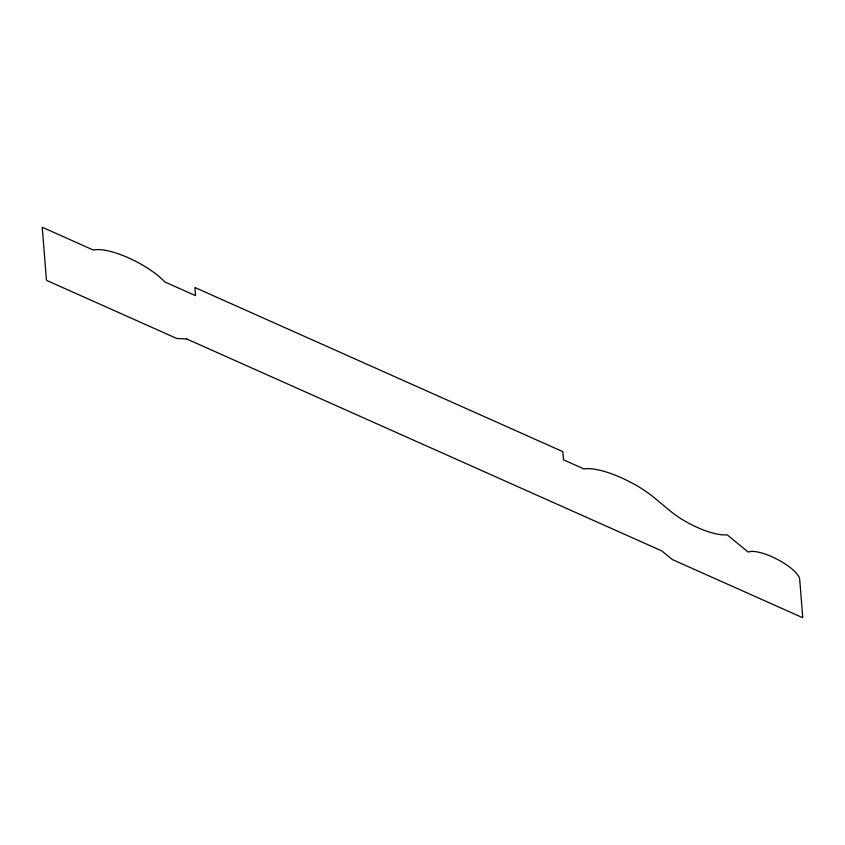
<?xml version="1.0" encoding="UTF-8"?>
<svg xmlns="http://www.w3.org/2000/svg" width="845" height="845" viewBox="0 0 845 845"><rect width="100%" height="100%" fill="white"/><g stroke="black" fill="none" stroke-linecap="round" stroke-linejoin="round"><path stroke-width="1.27" d="M186.724 338.961L176.827 338.486L46.454 280.318L42.25 227.263L93.351 250.057A46.232 14.365 27.5 0 1 164.891 281.976L195.554 295.655L194.91 287.501L562.833 451.652L563.478 459.807L583.916 468.933A50.637 15.728 27.5 0 1 654.252 497.726L670.328 511.056A41.553 12.907 27.5 0 0 727.165 534.811L748.247 552.091A29.902 9.295 27.5 0 1 777.326 559.337A29.902 9.295 27.5 0 1 799.676 578.973L802.75 617.737L672.377 559.57L661.836 550.929L186.724 338.961"/></g></svg>
